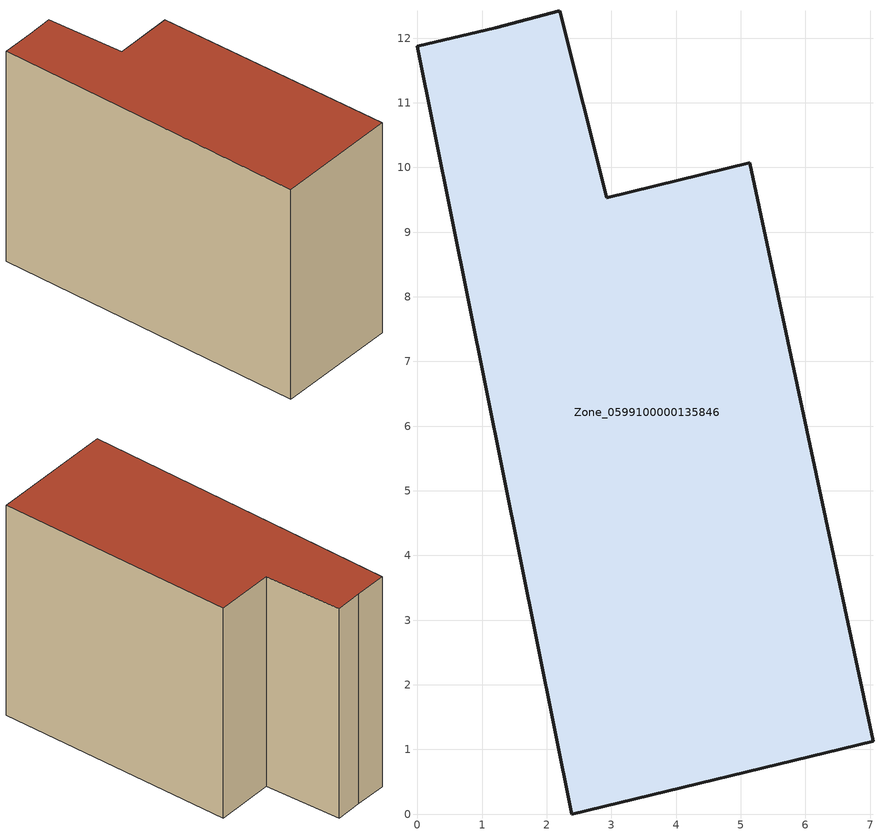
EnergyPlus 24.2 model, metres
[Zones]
Zone_0599100000135846
 floor ground (C_G): 7.04,1.13 2.39,0 0,11.87 1.21,12.16 2.2,12.42 2.93,9.53 5.14,10.07 z0
 wall outside (C_F): 2.93,9.53 2.2,12.42 1.21,12.16 0,11.87 2.39,0 7.04,1.13 5.14,10.07 2.93,9.53 z0:8.29
 roof outside (C_R): 7.04,1.13 5.14,10.07 2.93,9.53 2.2,12.42 1.21,12.16 0,11.87 2.39,0 z8.29
[BUILDING]
Pand.0599100000135846: North Axis=0; Terrain=City; Loads Convergence Tolerance Value=0.04; Temperature Convergence Tolerance Value=0.4; Solar Distribution=FullExterior; Maximum Number of Warmup Days=25; Minimum Number of Warmup Days=1
[Site:Location]
Rotterdam.The.Hague.AP_ZH_NLD Design_Conditions: Latitude=51.96; Longitude=4.45; Time Zone=1; Elevation=-4.5
[SITE:GROUNDTEMPERATURE:BUILDINGSURFACE]
18, 18, 18, 18, 18, 18, 18, 18, 18, 18, 18, 18
[MATERIAL] Thermal Absorptance=0.9; Solar Absorptance=0.7; Visible Absorptance=0.7
Name | Roughness | Thickness | Conductivity | Density | Specific Heat
G.TI.1946 | MediumSmooth | 0.15 | 1 | 540 | 1210
F.TI.1946 | Rough | 0.3 | 0.857143 | 1920 | 840
R.TI.1946 | MediumRough | 0.2 | 0.1 | 1500 | 1000
[CONSTRUCTION]
C_G: G.TI.1946
C_F: F.TI.1946
C_R: R.TI.1946
[ZONE]
Zone_0599100000135846: Type=1; Multiplier=1; Ceiling Height=Autocalculate; Volume=Autocalculate; Floor Area=autocalculate; Part of Total Floor Area=Yes
[ZONEINFILTRATION:DESIGNFLOWRATE]
Infil_Zone_0599100000135846: Zone or ZoneList or Space or SpaceList=Zone_0599100000135846; Schedule=AlwaysOn; Design Flow Rate Calculation Method=Flow/Area; Flow Rate per Floor Area=0.003; Constant Term Coefficient=1; Temperature Term Coefficient=0; Velocity Term Coefficient=0; Velocity Squared Term Coefficient=0
[HVACTEMPLATE:ZONE:IDEALLOADSAIRSYSTEM]
Zone_0599100000135846: Maximum Heating Supply Air Temperature=50; Minimum Cooling Supply Air Temperature=13; Maximum Heating Supply Air Humidity Ratio=0.0156; Minimum Cooling Supply Air Humidity Ratio=0.0077; Heating Limit=NoLimit; Cooling Limit=NoLimit; Dehumidification Control Type=ConstantSensibleHeatRatio; Cooling Sensible Heat Ratio=0.7; Dehumidification Setpoint=60; Humidification Control Type=None; Humidification Setpoint=30; Outdoor Air Method=None; Outdoor Air Flow Rate per Person=0.00944; Outdoor Air Flow Rate per Zone Floor Area=0; Outdoor Air Flow Rate per Zone=0; Demand Controlled Ventilation Type=None; Outdoor Air Economizer Type=NoEconomizer; Heat Recovery Type=None; Sensible Heat Recovery Effectiveness=0.7; Latent Heat Recovery Effectiveness=0.65
[ZONECONTROL:THERMOSTAT]
ThermostatControl_Zone_0599100000135846: Zone or ZoneList=Zone_0599100000135846; Control Type Schedule=DualSetpointControlType; Control 1=Thermostat_Zone_0599100000135846; Temperature Difference Between Cutout And Setpoint=0
[THERMOSTATSETPOINT:DUALSETPOINT]
Thermostat_Zone_0599100000135846: Heating Setpoint Temperature Schedule=HeatingSetpoint_Zone_0599100000135846; Cooling Setpoint Temperature Schedule=CoolingSetpoint_Zone_0599100000135846
[SCHEDULE:COMPACT]
HeatingSetpoint_Zone_0599100000135846: Through: 12/31, For: AllDays, Until: 24:00, 21
CoolingSetpoint_Zone_0599100000135846: Through: 12/31, For: AllDays, Until: 24:00, 24
DualSetpointControlType: Through: 12/31, For: AllDays, Until: 24:00, 4
AlwaysOn: Through: 12/31, For: AllDays, Until: 24:00, 1
